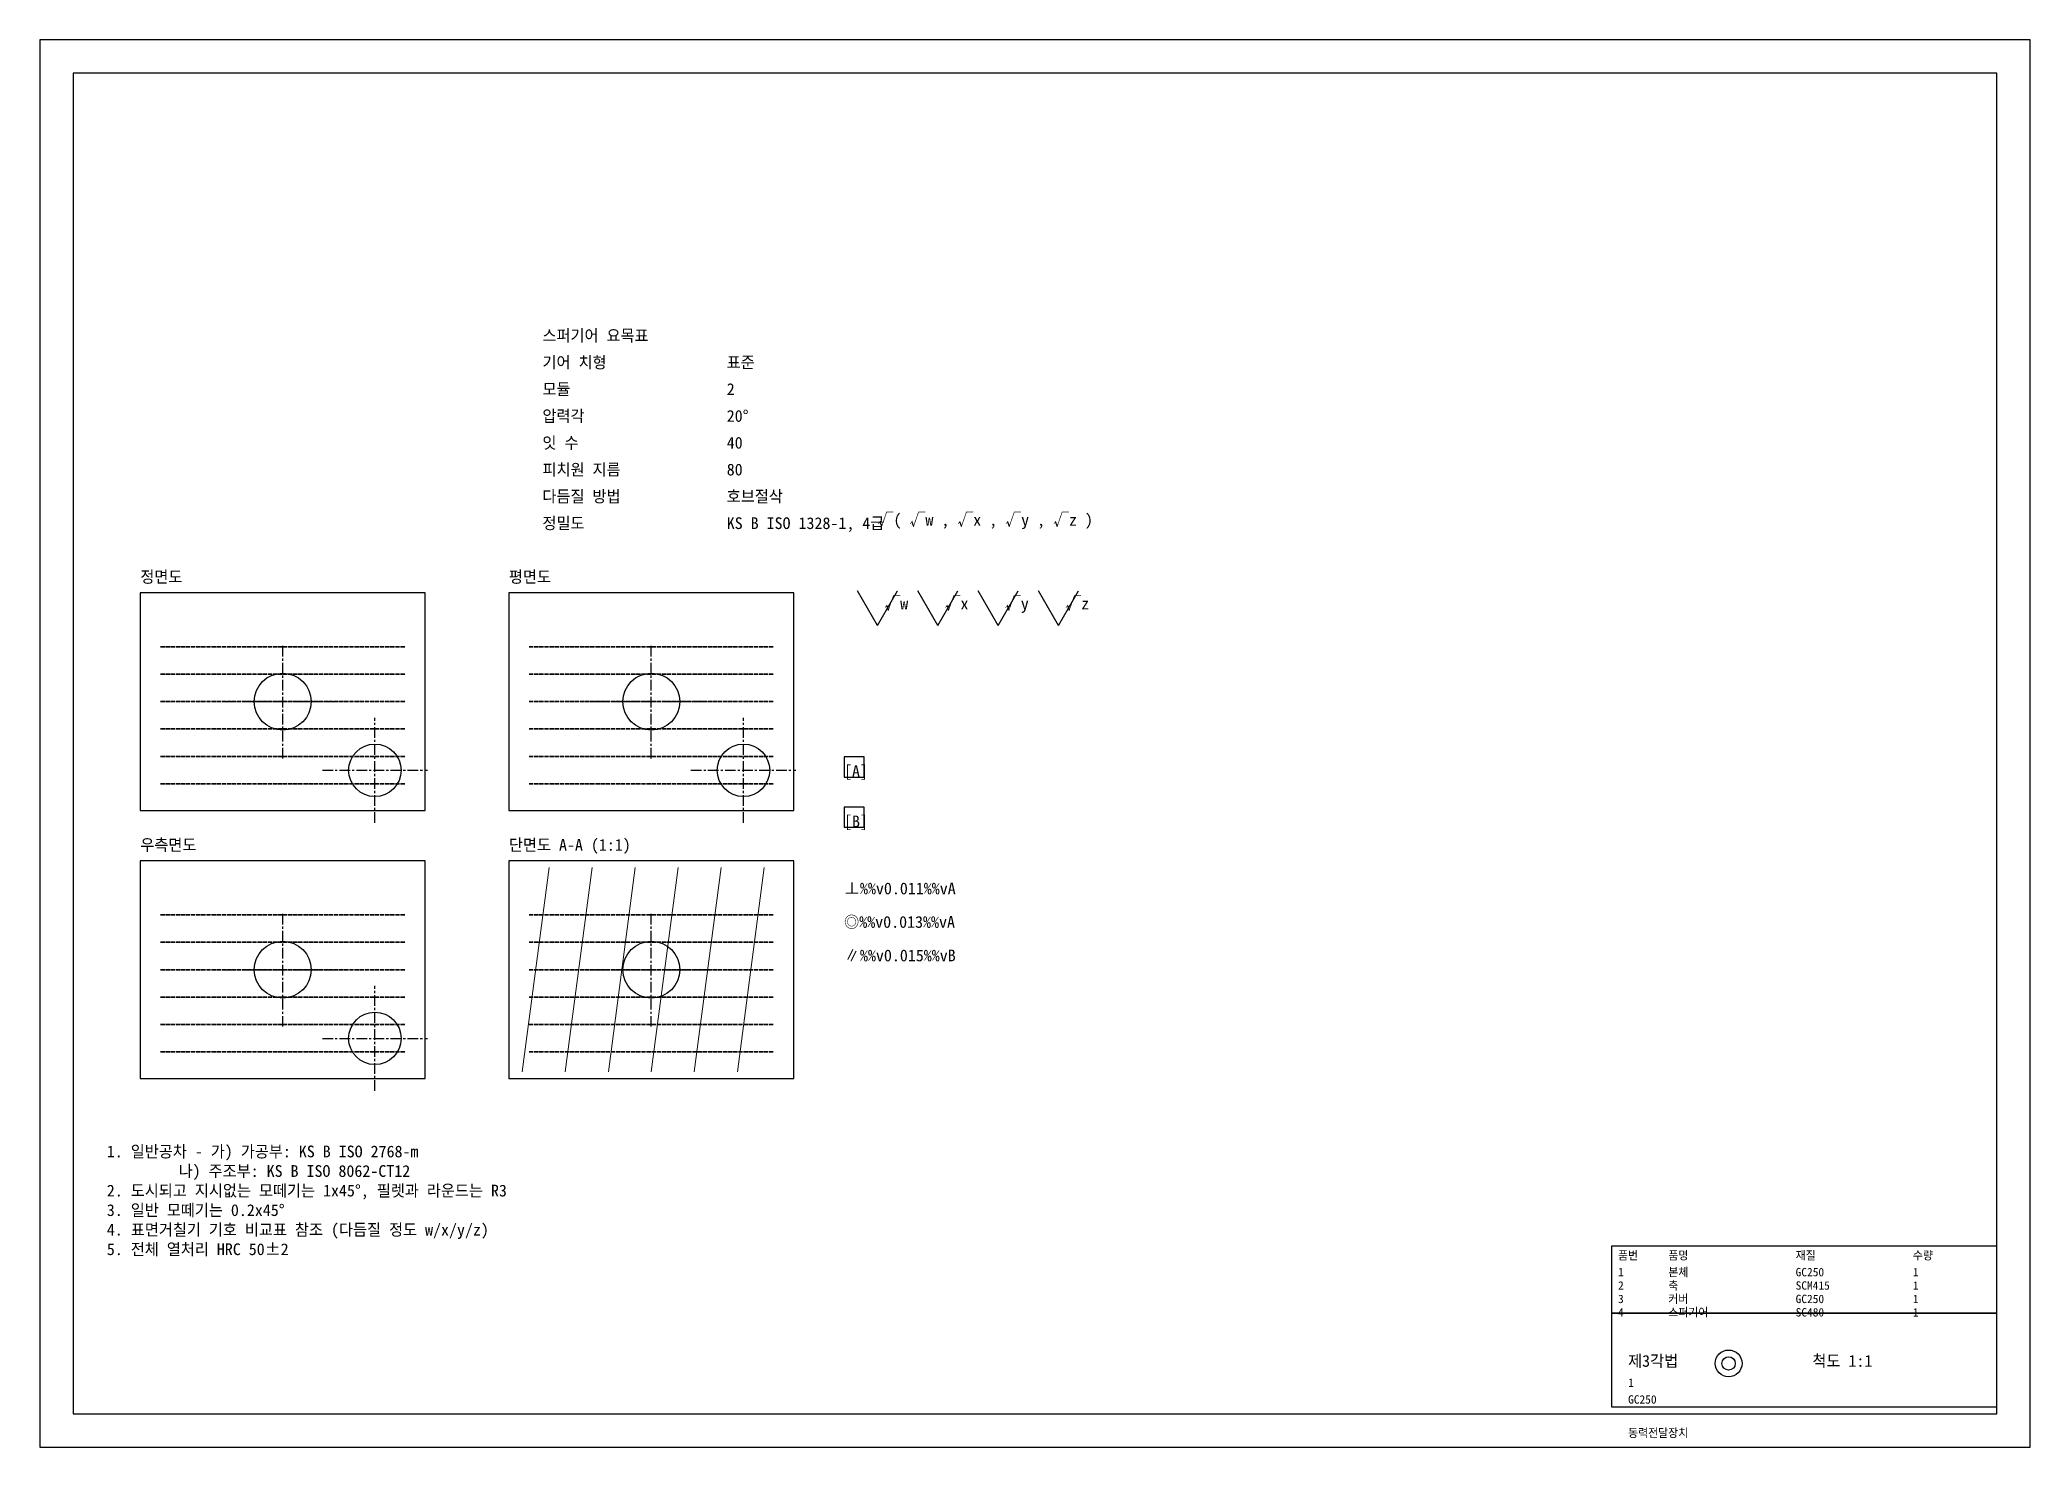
# Model space of a CAD drawing. Header units: millimetres. Extents: x 0 to 594, y 0 to 420.
import ezdxf

# ---------------------------------------------------------------- set-up
doc = ezdxf.new("R2010")
doc.units = ezdxf.units.MM
doc.linetypes.add('CENTER', pattern=[5.08, 3.175, -0.635, 0.635, -0.635])
doc.linetypes.add('DASHED', pattern=[1.524, 1.27, -0.254])
for name, color, linetype, lineweight in [('CENTER', 7, 'CENTER', 25), ('HATCH', 7, 'Continuous', 18), ('은선', 7, 'DASHED', 35)]:
    doc.layers.add(name, color=color, linetype=linetype, lineweight=lineweight)

# ---------------------------------------------------------------- blocks, each defined once
blk = doc.blocks.new('TITLE')
for tag, p in [('PART_NUMBER', (0, 0)), ('MATERIAL', (0, -5)), ('DESIGNER', (0, -10)), ('DESCRIPTION', (0, -15))]:
    blk.add_attdef(tag, p, '', height=2.5)
blk = doc.blocks.new('*U1')
blk.add_blockref('TITLE', (0, 0)).add_auto_attribs({'PART_NUMBER': '1', 'MATERIAL': 'GC250', 'DESCRIPTION': '동력전달장치'})

msp = doc.modelspace()

# ---------------------------------------------------------------- linework, layer by layer
for p, q in [((250, 245.2), (244, 255.59)), ((250, 245.2), (256, 255.59)), ((268, 245.2), (262, 255.59)), ((268, 245.2), (274, 255.59)), ((286, 245.2), (280, 255.59)), ((286, 245.2), (292, 255.59)), ((304, 245.2), (298, 255.59)), ((304, 245.2), (310, 255.59))]:
    msp.add_line(p, q)
for points in [[(0, 0), (594, 0), (594, 420), (0, 420)], [(10, 10), (584, 10), (584, 410), (10, 410)], [(30, 190), (115, 190), (115, 255), (30, 255)], [(140, 190), (225, 190), (225, 255), (140, 255)], [(240, 200), (246, 200), (246, 206), (240, 206)], [(240, 185), (246, 185), (246, 191), (240, 191)], [(30, 110), (115, 110), (115, 175), (30, 175)], [(140, 110), (225, 110), (225, 175), (140, 175)], [(469, 40), (584, 40), (584, 60), (469, 60)], [(469, 12), (584, 12), (584, 40), (469, 40)]]:
    msp.add_lwpolyline(points, close=True)
for centre, radius in [((72.5, 222.5), 8.5), ((182.5, 222.5), 8.5), ((100, 202), 7.83), ((210, 202), 7.83), ((72.5, 142.5), 8.5), ((182.5, 142.5), 8.5), ((100, 122), 7.83), ((504, 25), 4), ((504, 25), 2)]:
    msp.add_circle(centre, radius)
at = {"layer": 'CENTER'}
for p, q in [((72.5, 205.5), (72.5, 239.5)), ((182.5, 205.5), (182.5, 239.5)), ((55.5, 222.5), (89.5, 222.5)), ((165.5, 222.5), (199.5, 222.5)), ((100, 186.33), (100, 217.67)), ((210, 186.33), (210, 217.67)), ((84.33, 202), (115.67, 202)), ((194.33, 202), (225.67, 202)), ((72.5, 125.5), (72.5, 159.5)), ((182.5, 125.5), (182.5, 159.5)), ((55.5, 142.5), (89.5, 142.5)), ((100, 106.33), (100, 137.67)), ((165.5, 142.5), (199.5, 142.5)), ((84.33, 122), (115.67, 122))]:
    msp.add_line(p, q, dxfattribs=at)
at = {"layer": 'HATCH'}
for p, q in [((144, 112), (152, 173)), ((156.83, 112), (164.83, 173)), ((169.67, 112), (177.67, 173)), ((182.5, 112), (190.5, 173)), ((195.33, 112), (203.33, 173)), ((208.17, 112), (216.17, 173))]:
    msp.add_line(p, q, dxfattribs=at)
at = {"layer": '은선'}
for p, q in [((36, 238.83), (109, 238.83)), ((146, 238.83), (219, 238.83)), ((36, 230.67), (109, 230.67)), ((146, 230.67), (219, 230.67)), ((36, 222.5), (109, 222.5)), ((146, 222.5), (219, 222.5)), ((36, 214.33), (109, 214.33)), ((146, 214.33), (219, 214.33)), ((36, 206.17), (109, 206.17)), ((146, 206.17), (219, 206.17)), ((36, 198), (109, 198)), ((146, 198), (219, 198)), ((36, 158.83), (109, 158.83)), ((146, 158.83), (219, 158.83)), ((36, 150.67), (109, 150.67)), ((146, 150.67), (219, 150.67)), ((36, 142.5), (109, 142.5)), ((146, 142.5), (219, 142.5)), ((36, 134.33), (109, 134.33)), ((146, 134.33), (219, 134.33)), ((36, 126.17), (109, 126.17)), ((146, 126.17), (219, 126.17)), ((36, 118), (109, 118)), ((146, 118), (219, 118))]:
    msp.add_line(p, q, dxfattribs=at)

# ---------------------------------------------------------------- block references
msp.add_blockref('*U1', (474, 18))

# ---------------------------------------------------------------- texts
for s, height, p in [('스퍼기어 요목표', 3.5, (150, 330)), ('기어 치형', 3.5, (150, 322)), ('표준', 3.5, (205, 322)), ('모듈', 3.5, (150, 314)), ('2', 3.5, (205, 314)), ('압력각', 3.5, (150, 306)), ('20°', 3.5, (205, 306)), ('잇 수', 3.5, (150, 298)), ('40', 3.5, (205, 298)), ('피치원 지름', 3.5, (150, 290)), ('80', 3.5, (205, 290)), ('다듬질 방법', 3.5, (150, 282)), ('호브절삭', 3.5, (205, 282)), ('√( √w , √x , √y , √z )', 3.5, (250, 275)), ('정밀도', 3.5, (150, 274)), ('KS B ISO 1328-1, 4급', 3.5, (205, 274)), ('정면도', 3.5, (30, 258)), ('평면도', 3.5, (140, 258)), ('√w', 3.5, (252, 250)), ('√x', 3.5, (270, 250)), ('√y', 3.5, (288, 250)), ('√z', 3.5, (306, 250)), ('[A]', 3.5, (240, 200)), ('[B]', 3.5, (240, 185)), ('우측면도', 3.5, (30, 178)), ('단면도 A-A (1:1)', 3.5, (140, 178)), ('⊥%%v0.011%%vA', 3.5, (240, 165)), ('◎%%v0.013%%vA', 3.5, (240, 155)), ('∥%%v0.015%%vB', 3.5, (240, 145)), ('품번', 2.5, (471, 56)), ('품명', 2.5, (486, 56)), ('본체', 2.5, (486, 51)), ('재질', 2.5, (524, 56)), ('GC250', 2.5, (524, 51)), ('수량', 2.5, (559, 56)), ('2', 2.5, (471, 47)), ('1', 2.5, (471, 51)), ('축', 2.5, (486, 47)), ('SCM415', 2.5, (524, 47)), ('1', 2.5, (559, 51)), ('1', 2.5, (559, 47)), ('3', 2.5, (471, 43)), ('스퍼기어', 2.5, (486, 39)), ('커버', 2.5, (486, 43)), ('GC250', 2.5, (524, 43)), ('1', 2.5, (559, 43)), ('4', 2.5, (471, 39)), ('SC480', 2.5, (524, 39)), ('1', 2.5, (559, 39)), ('제3각법', 3.5, (474, 24)), ('척도 1:1', 3.5, (529, 24))]:
    msp.add_text(s, height=height).set_placement(p)
at = {"insert": (20, 90), "char_height": 3.5, "attachment_point": 1}
msp.add_mtext('1. 일반공차 - 가) 가공부: KS B ISO 2768-m\\P         나) 주조부: KS B ISO 8062-CT12\\P2. 도시되고 지시없는 모떼기는 1x45°, 필렛과 라운드는 R3\\P3. 일반 모떼기는 0.2x45°\\P4. 표면거칠기 기호 비교표 참조 (다듬질 정도 w/x/y/z)\\P5. 전체 열처리 HRC 50±2', dxfattribs=at)

doc.saveas('drawing.dxf')
